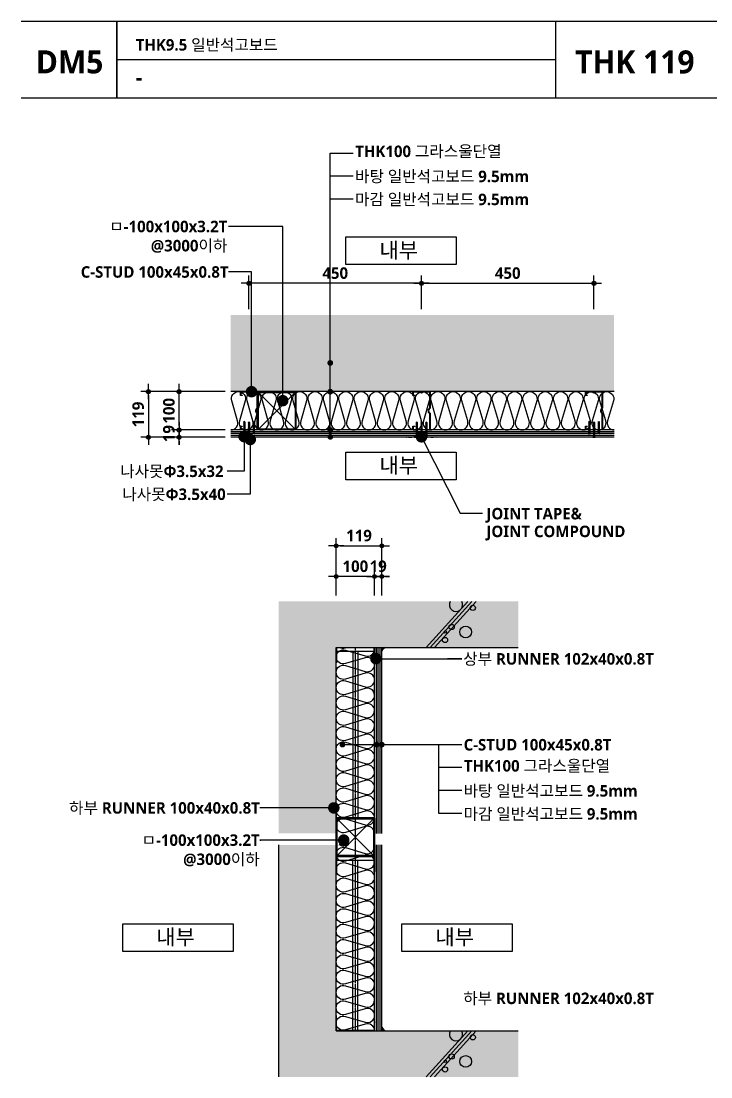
# Model space of a CAD drawing. Extents: x 200 to 24872, y 200 to 5740.
# Drawn here: x 17000 to 18799, y 217 to 2970 of the extents above; entities that cross this region are included whole.
import ezdxf
from ezdxf.enums import TextEntityAlignment as Align

# ---------------------------------------------------------------- set-up
doc = ezdxf.new("R2010")
doc.units = 0
doc.header["$LTSCALE"] = 10
doc.header["$MEASUREMENT"] = 0
doc.header["$PDSIZE"] = -2
doc.linetypes.add('CEN', pattern=[62, 60, -1, 0, -1])
doc.layers.get('0').update_dxf_attribs({"linetype": 'CONTINUOUS'})
doc.layers.get('Defpoints').update_dxf_attribs({"color": 143, "linetype": 'CONTINUOUS'})
for name, color, linetype in [('A-253', 253, 'CONTINUOUS'), ('A-ANNO-GRA1', 7, 'CONTINUOUS'), ('A-ANNO-LEAD', 4, 'CONTINUOUS'), ('A-ANNO-TEXT1', 7, 'CONTINUOUS'), ('A-CON', 2, 'CONTINUOUS'), ('A-DIM', 7, 'CONTINUOUS'), ('A-FIN1', 6, 'CONTINUOUS'), ('A-insul', 251, 'CONTINUOUS'), ('A-LEADER', 7, 'CONTINUOUS'), ('A-ST-AXIS-BUB', 7, 'CONTINUOUS'), ('A-ST-AXIS-DIM', 7, 'CONTINUOUS'), ('A-STEEL', 7, 'CONTINUOUS'), ('A-STUD', 3, 'CONTINUOUS'), ('A-WALL-DRY', 7, 'CONTINUOUS'), ('CEN', 1, 'CEN'), ('CHAN', 3, 'CONTINUOUS'), ('HAT', 5, 'CONTINUOUS'), ('HT', 8, 'CONTINUOUS'), ('LEADER', 4, 'CONTINUOUS'), ('경량철골1', 8, 'CONTINUOUS'), ('나사못32', 8, 'CONTINUOUS'), ('나사못40', 8, 'CONTINUOUS'), ('조인트컴파운드', 8, 'CONTINUOUS')]:
    doc.layers.add(name, color=color, linetype=linetype)
doc.styles.add('2020음성 1차', font='NanumGothicBold.ttf')
doc.dimstyles.new('DLEADER', dxfattribs={"dimscale": 50, "dimtxt": 3, "dimasz": 3, "dimexe": 1, "dimexo": 8, "dimgap": 1, "dimtad": 1, "dimdec": 0, "dimrnd": 0.25, "dimdsep": 32, "dimtxsty": '2020음성 1차', "dimblk": 'DOT', "dimcen": 5, "dimclrd": 4, "dimclre": 4, "dimclrt": 3, "dimadec": 0, "dimazin": 0, "dimtfac": 1, "dimtdec": 0, "dimtix": 1, "dimtmove": 2, "dimatfit": 1, "dimldrblk": 'DOT', "dimfxl": 1, "dimarcsym": 0})
doc.dimstyles.new('RI-DOT-150', dxfattribs={"dimscale": 150, "dimtxt": 3, "dimasz": 1, "dimexe": 2, "dimexo": 2, "dimgap": 1, "dimtad": 1, "dimdec": 0, "dimzin": 9, "dimdsep": 46, "dimtxsty": '2020음성 1차', "dimcen": 0, "dimclrd": 256, "dimclre": 256, "dimclrt": 3, "dimadec": 0, "dimazin": 0, "dimtm": 1e-09, "dimtfac": 1, "dimtdec": 0, "dimtix": 1, "dimtmove": 2, "dimatfit": 3, "dimfxl": 1.25, "dimtolj": 1, "dimtzin": 0, "dimlwd": -1, "dimlwe": -1, "dimarcsym": 0})

# ---------------------------------------------------------------- blocks, each defined once
blk = doc.blocks.new('DIMDOT')
at = {"layer": 'A-DIM', "color": 7, "linetype": 'Continuous'}
blk.add_line((-2, 0), (2, 0), dxfattribs=at)
for radius in [0.5, 0.25]:
    blk.add_circle((0, 0), radius, dxfattribs=at)
blk = doc.blocks.new('*D98')
at = {"layer": 'A-ST-AXIS-DIM'}
for p, q in [((17532, 2003.7), (17312, 2003.7)), ((17332, 1993.7), (17332, 1894.7)), ((17532, 1884.7), (17312, 1884.7))]:
    blk.add_line(p, q, dxfattribs=at)
at = {"layer": 'Defpoints', "color": 0}
for p in [(17547, 2003.7), (17332, 1884.7), (17547, 1884.7)]:
    blk.add_point(p, dxfattribs=at)
at = {"layer": 'A-ST-AXIS-DIM', "linetype": 'ByBlock', "xscale": 10, "yscale": 10, "zscale": 10}
for p, rotation in [((17332, 2003.7), 90), ((17332, 1884.7), 270)]:
    blk.add_blockref('DIMDOT', p, dxfattribs=dict(at, rotation=rotation))
at = {"layer": 'A-ST-AXIS-DIM', "color": 3, "ltscale": 10, "insert": (17305.4, 1944.2), "char_height": 30, "attachment_point": 5, "rotation": 90, "style": '2020음성 1차'}
blk.add_mtext('\\A1;119', dxfattribs=at)
blk = doc.blocks.new('*D99')
at = {"layer": 'A-ST-AXIS-DIM'}
for p, q in [((17532, 2003.7), (17392, 2003.7)), ((17412, 1913.7), (17412, 1993.7)), ((17532, 1903.7), (17392, 1903.7))]:
    blk.add_line(p, q, dxfattribs=at)
at = {"layer": 'Defpoints', "color": 0}
for p in [(17412, 2003.7), (17547, 2003.7), (17547, 1903.7)]:
    blk.add_point(p, dxfattribs=at)
at = {"layer": 'A-ST-AXIS-DIM', "linetype": 'ByBlock', "xscale": 10, "yscale": 10, "zscale": 10}
for p, rotation in [((17412, 2003.7), 90), ((17412, 1903.7), 270)]:
    blk.add_blockref('DIMDOT', p, dxfattribs=dict(at, rotation=rotation))
at = {"layer": 'A-ST-AXIS-DIM', "color": 3, "ltscale": 10, "insert": (17385.6, 1953.7), "char_height": 30, "attachment_point": 5, "rotation": 90, "style": '2020음성 1차'}
blk.add_mtext('\\A1;100', dxfattribs=at)
blk = doc.blocks.new('*D100')
at = {"layer": 'A-ST-AXIS-DIM'}
for p, q in [((17532, 1903.7), (17392, 1903.7)), ((17412, 1913.7), (17412, 1923.7)), ((17412, 1884.7), (17412, 1903.7)), ((17532, 1884.7), (17392, 1884.7)), ((17412, 1874.7), (17412, 1864.7))]:
    blk.add_line(p, q, dxfattribs=at)
at = {"layer": 'Defpoints', "color": 0}
for p in [(17412, 1903.7), (17547, 1903.7), (17547, 1884.7)]:
    blk.add_point(p, dxfattribs=at)
at = {"layer": 'A-ST-AXIS-DIM', "linetype": 'ByBlock', "xscale": 10, "yscale": 10, "zscale": 10}
for p, rotation in [((17412, 1903.7), 270), ((17412, 1884.7), 90)]:
    blk.add_blockref('DIMDOT', p, dxfattribs=dict(at, rotation=rotation))
at = {"layer": 'A-ST-AXIS-DIM', "color": 3, "ltscale": 10, "insert": (17385.4, 1894.2), "char_height": 30, "attachment_point": 5, "rotation": 90, "style": '2020음성 1차'}
blk.add_mtext('\\A1;19', dxfattribs=at)
blk = doc.blocks.new('222')
at = {"layer": 'HT'}
for p, q in [((9529.3, 4310.3), (9583.7, 4370.3)), ((9540.1, 4310.3), (9594.5, 4370.3))]:
    blk.add_line(p, q, dxfattribs=at)
at = {"layer": 'HT', "color": 4}
blk.add_line((9534.7, 4310.3), (9589.1, 4370.3), dxfattribs=at)
at = {"layer": 'HT'}
for centre, radius in [((9542.8, 4350.1), 7.63), ((9569.8, 4360.6), 3.41), ((9569.4, 4350), 1.53), ((9561.1, 4343.7), 3.41), ((9533.6, 4318.7), 3.41)]:
    blk.add_circle(centre, radius, dxfattribs=at)
blk.add_arc((9555.5, 4314.7), 8.7, 329.3752, 210.6248, dxfattribs=at)
blk = doc.blocks.new('*D101')
at = {"layer": 'A-ST-AXIS-DIM'}
for p, q in [((18044.5, 2218.7), (18044.5, 2306.2)), ((18054.5, 2286.2), (18484.5, 2286.2)), ((18494.5, 2218.7), (18494.5, 2306.2))]:
    blk.add_line(p, q, dxfattribs=at)
at = {"layer": 'Defpoints', "color": 0}
for p in [(18494.5, 2286.2), (18044.5, 2203.7), (18494.5, 2203.7)]:
    blk.add_point(p, dxfattribs=at)
at = {"layer": 'A-ST-AXIS-DIM', "linetype": 'ByBlock', "xscale": 10, "yscale": 10, "zscale": 10, "rotation": 180}
blk.add_blockref('DIMDOT', (18044.5, 2286.2), dxfattribs=at)
at = {"layer": 'A-ST-AXIS-DIM', "linetype": 'ByBlock', "xscale": 10, "yscale": 10, "zscale": 10}
blk.add_blockref('DIMDOT', (18494.5, 2286.2), dxfattribs=at)
at = {"layer": 'A-ST-AXIS-DIM', "color": 3, "ltscale": 10, "insert": (18269.5, 2312.7), "char_height": 30, "attachment_point": 5, "style": '2020음성 1차'}
blk.add_mtext('\\A1;450', dxfattribs=at)
blk = doc.blocks.new('*D102')
at = {"layer": 'A-ST-AXIS-DIM'}
for p, q in [((17594.5, 2218.7), (17594.5, 2306.2)), ((18034.5, 2286.2), (17604.5, 2286.2)), ((18044.5, 2218.7), (18044.5, 2306.2))]:
    blk.add_line(p, q, dxfattribs=at)
at = {"layer": 'Defpoints', "color": 0}
for p in [(17594.5, 2286.2), (17594.5, 2203.7), (18044.5, 2203.7)]:
    blk.add_point(p, dxfattribs=at)
at = {"layer": 'A-ST-AXIS-DIM', "linetype": 'ByBlock', "xscale": 10, "yscale": 10, "zscale": 10, "rotation": 180}
blk.add_blockref('DIMDOT', (17594.5, 2286.2), dxfattribs=at)
at = {"layer": 'A-ST-AXIS-DIM', "linetype": 'ByBlock', "xscale": 10, "yscale": 10, "zscale": 10}
blk.add_blockref('DIMDOT', (18044.5, 2286.2), dxfattribs=at)
at = {"layer": 'A-ST-AXIS-DIM', "color": 3, "ltscale": 10, "insert": (17819.5, 2312.7), "char_height": 30, "attachment_point": 5, "style": '2020음성 1차'}
blk.add_mtext('\\A1;450', dxfattribs=at)
blk = doc.blocks.new('_Dot')
at = {"color": 0, "lineweight": -2}
blk.add_line((-0.5, 0), (-1, 0), dxfattribs=at)
at = {"color": 0, "const_width": 0.5}
blk.add_lwpolyline([(-0.25, 0, 1), (0.25, 0, 1)], format="xyb", close=True, dxfattribs=at)
blk = doc.blocks.new('SYM-DOT')
at = {"layer": 'A-LEADER', "const_width": 7.5}
blk.add_lwpolyline([(-7.1, 1.8, 1), (0.4, 1.8, 1)], format="xyb", close=True, dxfattribs=at)
blk = doc.blocks.new('*D94')
at = {"layer": 'A-ST-AXIS-DIM'}
for p, q in [((17822, 1471.7), (17822, 1621.7)), ((17832, 1601.7), (17931, 1601.7)), ((17941, 1471.7), (17941, 1621.7))]:
    blk.add_line(p, q, dxfattribs=at)
at = {"layer": 'Defpoints', "color": 0}
for p in [(17941, 1601.7), (17822, 1456.7), (17941, 1456.7)]:
    blk.add_point(p, dxfattribs=at)
at = {"layer": 'A-ST-AXIS-DIM', "linetype": 'ByBlock', "xscale": 10, "yscale": 10, "zscale": 10, "rotation": 180}
blk.add_blockref('DIMDOT', (17822, 1601.7), dxfattribs=at)
at = {"layer": 'A-ST-AXIS-DIM', "linetype": 'ByBlock', "xscale": 10, "yscale": 10, "zscale": 10}
blk.add_blockref('DIMDOT', (17941, 1601.7), dxfattribs=at)
at = {"layer": 'A-ST-AXIS-DIM', "color": 3, "ltscale": 10, "insert": (17881.5, 1628.2), "char_height": 30, "attachment_point": 5, "style": '2020음성 1차'}
blk.add_mtext('\\A1;119', dxfattribs=at)
blk = doc.blocks.new('*D95')
at = {"layer": 'A-ST-AXIS-DIM'}
for p, q in [((17822, 1471.7), (17822, 1541.7)), ((17912, 1521.7), (17832, 1521.7)), ((17922, 1471.7), (17922, 1541.7))]:
    blk.add_line(p, q, dxfattribs=at)
at = {"layer": 'Defpoints', "color": 0}
for p in [(17822, 1521.7), (17822, 1456.7), (17922, 1456.7)]:
    blk.add_point(p, dxfattribs=at)
at = {"layer": 'A-ST-AXIS-DIM', "linetype": 'ByBlock', "xscale": 10, "yscale": 10, "zscale": 10, "rotation": 180}
blk.add_blockref('DIMDOT', (17822, 1521.7), dxfattribs=at)
at = {"layer": 'A-ST-AXIS-DIM', "linetype": 'ByBlock', "xscale": 10, "yscale": 10, "zscale": 10}
blk.add_blockref('DIMDOT', (17922, 1521.7), dxfattribs=at)
at = {"layer": 'A-ST-AXIS-DIM', "color": 3, "ltscale": 10, "insert": (17872, 1548.1), "char_height": 30, "attachment_point": 5, "style": '2020음성 1차'}
blk.add_mtext('\\A1;100', dxfattribs=at)
blk = doc.blocks.new('*D96')
at = {"layer": 'A-ST-AXIS-DIM'}
for p, q in [((17912, 1521.7), (17902, 1521.7)), ((17922, 1471.7), (17922, 1541.7)), ((17941, 1521.7), (17922, 1521.7)), ((17941, 1471.7), (17941, 1541.7)), ((17951, 1521.7), (17961, 1521.7))]:
    blk.add_line(p, q, dxfattribs=at)
at = {"layer": 'Defpoints', "color": 0}
for p in [(17922, 1521.7), (17922, 1456.7), (17941, 1456.7)]:
    blk.add_point(p, dxfattribs=at)
at = {"layer": 'A-ST-AXIS-DIM', "linetype": 'ByBlock', "xscale": 10, "yscale": 10, "zscale": 10}
blk.add_blockref('DIMDOT', (17922, 1521.7), dxfattribs=at)
at = {"layer": 'A-ST-AXIS-DIM', "linetype": 'ByBlock', "xscale": 10, "yscale": 10, "zscale": 10, "rotation": 180}
blk.add_blockref('DIMDOT', (17941, 1521.7), dxfattribs=at)
at = {"layer": 'A-ST-AXIS-DIM', "color": 3, "ltscale": 10, "insert": (17931.5, 1548.2), "char_height": 30, "attachment_point": 5, "style": '2020음성 1차'}
blk.add_mtext('\\A1;19', dxfattribs=at)
blk = doc.blocks.new('kcc나사못40')
at = {"layer": '나사못40'}
for p, q in [((1.5, 38.5), (1, 38.2)), ((1, 38.2), (1.5, 37.9)), ((1.5, 37.2), (1, 36.9)), ((1, 36.9), (1.5, 36.6)), ((1.5, 35.9), (1, 35.6)), ((1, 35.6), (1.5, 35.3)), ((1.5, 34.6), (1, 34.3)), ((1, 34.3), (1.5, 34)), ((1.5, 33.3), (1, 33)), ((1, 33), (1.5, 32.7)), ((1.5, 32), (1, 31.7)), ((1, 31.7), (1.5, 31.4)), ((1.5, 30.7), (1, 30.4)), ((1, 30.4), (1.5, 30.1)), ((1.5, 29.4), (1, 29.1)), ((1, 29.1), (1.5, 28.8)), ((1.5, 28.1), (1, 27.8)), ((1, 27.8), (1.5, 27.5)), ((1.5, 38.5), (2.8, 40)), ((1.5, 38.5), (4, 37.9)), ((1.5, 37.9), (4, 37.3)), ((1.5, 37.9), (1.5, 37.2)), ((1.5, 37.9), (4, 37.9)), ((1.5, 37.2), (4, 36.6)), ((1.5, 36.6), (4, 36)), ((1.5, 36.6), (1.5, 35.9)), ((1.5, 36.6), (4, 36.6)), ((1.5, 35.9), (4, 35.3)), ((1.5, 35.3), (4, 34.7)), ((1.5, 35.3), (1.5, 34.6)), ((1.5, 35.3), (4, 35.3)), ((1.5, 34.6), (4, 34)), ((1.5, 34), (1.5, 33.3)), ((1.5, 34), (4, 33.4)), ((1.5, 34), (4, 34)), ((1.5, 33.3), (4, 32.7)), ((1.5, 32.7), (4, 32.1)), ((1.5, 32.7), (1.5, 32)), ((1.5, 32.7), (4, 32.7)), ((1.5, 32), (4, 31.4)), ((1.5, 31.4), (1.5, 30.7)), ((1.5, 31.4), (4, 30.8)), ((1.5, 31.4), (4, 31.4)), ((1.5, 30.7), (4, 30.1)), ((1.5, 30.1), (4, 29.5)), ((1.5, 30.1), (1.5, 29.4)), ((1.5, 30.1), (4, 30.1)), ((1.5, 29.4), (4, 28.8)), ((1.5, 28.8), (1.5, 28.1)), ((1.5, 28.8), (4, 28.2)), ((1.5, 28.8), (4, 28.8)), ((1.5, 28.1), (4, 27.5)), ((4, 38.6), (2.8, 40)), ((4, 38.6), (4, 37.9)), ((4, 37.9), (4.5, 37.6)), ((4.5, 37.6), (4, 37.3)), ((4, 37.3), (4, 36.6)), ((4, 36.6), (4.5, 36.3)), ((4.5, 36.3), (4, 36)), ((4, 36), (4, 35.3)), ((4, 35.3), (4.5, 35)), ((4.5, 35), (4, 34.7)), ((4, 34.7), (4, 34)), ((4, 34), (4.5, 33.7)), ((4.5, 33.7), (4, 33.4)), ((4, 33.4), (4, 32.7)), ((4, 32.7), (4.5, 32.4)), ((4.5, 32.4), (4, 32.1)), ((4, 32.1), (4, 31.4)), ((4, 31.4), (4.5, 31.1)), ((4.5, 31.1), (4, 30.8)), ((4, 30.8), (4, 30.1)), ((4, 30.1), (4.5, 29.8)), ((4.5, 29.8), (4, 29.5)), ((4, 29.5), (4, 28.8)), ((4, 28.8), (4.5, 28.5)), ((4.5, 28.5), (4, 28.2)), ((4, 28.2), (4, 27.5)), ((0, 0.4), (5.5, 0.4)), ((0, 0), (0, 0.4)), ((1.5, 26.8), (1, 26.5)), ((1, 26.5), (1.5, 26.2)), ((1.5, 25.5), (1, 25.2)), ((1, 25.2), (1.5, 24.9)), ((1.5, 24.2), (1, 23.9)), ((1, 23.9), (1.5, 23.6)), ((1.5, 22.9), (1, 22.6)), ((1, 22.6), (1.5, 22.3)), ((1.5, 21.6), (1, 21.3)), ((1, 21.3), (1.5, 21)), ((1.5, 20.3), (1, 20)), ((1, 20), (1.5, 19.7)), ((1.5, 19), (1, 18.7)), ((1, 18.7), (1.5, 18.4)), ((1.5, 17.7), (1, 17.4)), ((1, 17.4), (1.5, 17.1)), ((1.5, 16.4), (1, 16.1)), ((1, 16.1), (1.5, 15.8)), ((1.5, 15.1), (1, 14.8)), ((1, 14.8), (1.5, 14.5)), ((1.5, 13.8), (1, 13.5)), ((1, 13.5), (1.5, 13.2)), ((1.5, 12.5), (1, 12.2)), ((1, 12.2), (1.5, 11.9)), ((1.5, 11.2), (1, 10.9)), ((1, 10.9), (1.5, 10.6)), ((1.5, 9.9), (1, 9.6)), ((1, 9.6), (1.5, 9.3)), ((1.5, 8.6), (1, 8.3)), ((1, 8.3), (1.5, 8)), ((1.5, 7.3), (1, 7)), ((1, 7), (1.5, 6.7)), ((1.5, 27.5), (4, 26.9)), ((1.5, 27.5), (1.5, 26.8)), ((1.5, 27.5), (4, 27.5)), ((1.5, 26.8), (4, 26.2)), ((1.5, 26.2), (1.5, 25.5)), ((1.5, 26.2), (4, 25.6)), ((1.5, 26.2), (4, 26.2)), ((1.5, 25.5), (4, 24.9)), ((1.5, 24.9), (4, 24.3)), ((1.5, 24.9), (1.5, 24.2)), ((1.5, 24.9), (4, 24.9)), ((1.5, 24.2), (4, 23.6)), ((1.5, 23.6), (1.5, 22.9)), ((1.5, 23.6), (4, 23)), ((1.5, 23.6), (4, 23.6)), ((1.5, 22.9), (4, 22.3)), ((1.5, 22.3), (4, 21.7)), ((1.5, 22.3), (1.5, 21.6)), ((1.5, 22.3), (4, 22.3)), ((1.5, 21.6), (4, 21)), ((1.5, 21), (1.5, 20.3)), ((1.5, 21), (4, 20.4)), ((1.5, 21), (4, 21)), ((1.5, 20.3), (4, 19.7)), ((1.5, 19.7), (4, 19.1)), ((1.5, 19.7), (1.5, 19)), ((1.5, 19.7), (4, 19.7)), ((1.5, 19), (4, 18.4)), ((1.5, 18.4), (1.5, 17.7)), ((1.5, 18.4), (4, 17.8)), ((1.5, 18.4), (4, 18.4)), ((1.5, 17.7), (4, 17.1)), ((1.5, 17.1), (4, 16.5)), ((1.5, 17.1), (1.5, 16.4)), ((1.5, 17.1), (4, 17.1)), ((1.5, 16.4), (4, 15.8)), ((1.5, 15.8), (1.5, 15.1)), ((1.5, 15.8), (4, 15.2)), ((1.5, 15.8), (4, 15.8)), ((1.5, 15.1), (4, 14.5)), ((1.5, 14.5), (4, 13.9)), ((1.5, 14.5), (1.5, 13.8)), ((1.5, 14.5), (4, 14.5)), ((1.5, 13.8), (4, 13.2)), ((1.5, 13.2), (1.5, 12.5)), ((1.5, 13.2), (4, 12.6)), ((1.5, 13.2), (4, 13.2)), ((1.5, 12.5), (4, 11.9)), ((1.5, 11.9), (4, 11.3)), ((1.5, 11.9), (1.5, 11.2)), ((1.5, 11.9), (4, 11.9)), ((1.5, 11.2), (4, 10.6)), ((1.5, 10.6), (1.5, 9.9)), ((1.5, 10.6), (4, 10)), ((1.5, 10.6), (4, 10.6)), ((1.5, 9.9), (4, 9.3)), ((1.5, 9.3), (4, 8.7)), ((1.5, 9.3), (1.5, 8.6)), ((1.5, 9.3), (4, 9.3)), ((1.5, 8.6), (4, 8)), ((1.5, 8), (1.5, 7.3)), ((1.5, 8), (4, 7.4)), ((1.5, 8), (4, 8)), ((1.5, 7.3), (4, 6.7)), ((1.5, 6.7), (4, 6.1)), ((1.5, 6.7), (4, 6.7)), ((1.5, 6.7), (1.5, 5.4)), ((4, 27.5), (4.5, 27.2)), ((4.5, 27.2), (4, 26.9)), ((4, 26.9), (4, 26.2)), ((4, 26.2), (4.5, 25.9)), ((4.5, 25.9), (4, 25.6)), ((4, 25.6), (4, 24.9)), ((4, 24.9), (4.5, 24.6)), ((4.5, 24.6), (4, 24.3)), ((4, 24.3), (4, 23.6)), ((4, 23.6), (4.5, 23.3)), ((4.5, 23.3), (4, 23)), ((4, 23), (4, 22.3)), ((4, 22.3), (4.5, 22)), ((4.5, 22), (4, 21.7)), ((4, 21.7), (4, 21)), ((4, 21), (4.5, 20.7)), ((4.5, 20.7), (4, 20.4)), ((4, 20.4), (4, 19.7)), ((4, 19.7), (4.5, 19.4)), ((4.5, 19.4), (4, 19.1)), ((4, 19.1), (4, 18.4)), ((4, 18.4), (4.5, 18.1)), ((4.5, 18.1), (4, 17.8)), ((4, 17.8), (4, 17.1)), ((4, 17.1), (4.5, 16.8)), ((4.5, 16.8), (4, 16.5)), ((4, 16.5), (4, 15.8)), ((4, 15.8), (4.5, 15.5)), ((4.5, 15.5), (4, 15.2)), ((4, 15.2), (4, 14.5)), ((4, 14.5), (4.5, 14.2)), ((4.5, 14.2), (4, 13.9)), ((4, 13.9), (4, 13.2)), ((4, 13.2), (4.5, 12.9)), ((4.5, 12.9), (4, 12.6)), ((4, 12.6), (4, 11.9)), ((4, 11.9), (4.5, 11.6)), ((4.5, 11.6), (4, 11.3)), ((4, 11.3), (4, 10.6)), ((4, 10.6), (4.5, 10.3)), ((4.5, 10.3), (4, 10)), ((4, 10), (4, 9.3)), ((4, 9.3), (4.5, 9)), ((4.5, 9), (4, 8.7)), ((4, 8.7), (4, 8)), ((4, 8), (4.5, 7.7)), ((4.5, 7.7), (4, 7.4)), ((4, 7.4), (4, 6.7)), ((4, 6.7), (4.5, 6.4)), ((4.5, 6.4), (4, 6.1)), ((4, 6.1), (4, 5.4)), ((5.5, 0), (5.5, 0.4)), ((0, 0), (5.5, 0))]:
    blk.add_line(p, q, dxfattribs=at)
at = {"layer": '나사못40', "extrusion": (0, 0, -1)}
blk.add_ellipse((0, 5.4), major_axis=(0, -5), ratio=0.3, start_param=4.712389, end_param=6.283185, dxfattribs=at)
at = {"layer": '나사못40'}
blk.add_ellipse((5.5, 5.4), major_axis=(0, -5), ratio=0.3, start_param=4.712389, end_param=6.283185, dxfattribs=at)
blk = doc.blocks.new('kcc나사못32')
at = {"layer": '나사못32'}
for p, q in [((1.5, 29.9), (1, 29.6)), ((1, 29.6), (1.5, 29.3)), ((1.5, 28.6), (1, 28.3)), ((1, 28.3), (1.5, 28)), ((1.5, 30.6), (2.8, 32)), ((1.5, 30.6), (1.5, 29.9)), ((4, 30.5), (1.5, 29.9)), ((4, 29.9), (1.5, 29.9)), ((4, 29.9), (1.5, 29.3)), ((1.5, 29.3), (1.5, 28.6)), ((4, 29.2), (1.5, 28.6)), ((4, 28.6), (1.5, 28.6)), ((4, 28.6), (1.5, 28)), ((1.5, 28), (1.5, 27.3)), ((4, 27.9), (1.5, 27.3)), ((4, 30.5), (2.8, 32)), ((4, 30.5), (4.5, 30.2)), ((4.5, 30.2), (4, 29.9)), ((4, 29.9), (4, 29.2)), ((4, 29.2), (4.5, 28.9)), ((4.5, 28.9), (4, 28.6)), ((4, 28.6), (4, 27.9)), ((4, 27.9), (4.5, 27.6)), ((4.5, 27.6), (4, 27.3)), ((0, 0), (0, 0.4)), ((5.5, 0.4), (0, 0.4)), ((1.5, 27.3), (1, 27)), ((1, 27), (1.5, 26.7)), ((1.5, 26), (1, 25.7)), ((1, 25.7), (1.5, 25.4)), ((1.5, 24.7), (1, 24.4)), ((1, 24.4), (1.5, 24.1)), ((1.5, 23.4), (1, 23.1)), ((1, 23.1), (1.5, 22.8)), ((1.5, 22.1), (1, 21.8)), ((1, 21.8), (1.5, 21.5)), ((1.5, 20.8), (1, 20.5)), ((1, 20.5), (1.5, 20.2)), ((1.5, 19.5), (1, 19.2)), ((1, 19.2), (1.5, 18.9)), ((1.5, 18.2), (1, 17.9)), ((1, 17.9), (1.5, 17.6)), ((1.5, 16.9), (1, 16.6)), ((1, 16.6), (1.5, 16.3)), ((1.5, 15.6), (1, 15.3)), ((1, 15.3), (1.5, 15)), ((1.5, 14.3), (1, 14)), ((1, 14), (1.5, 13.7)), ((1.5, 13), (1, 12.7)), ((1, 12.7), (1.5, 12.4)), ((1.5, 11.7), (1, 11.4)), ((1, 11.4), (1.5, 11.1)), ((1.5, 10.4), (1, 10.1)), ((1, 10.1), (1.5, 9.8)), ((1.5, 9.1), (1, 8.8)), ((1, 8.8), (1.5, 8.5)), ((1.5, 7.8), (1, 7.5)), ((1, 7.5), (1.5, 7.2)), ((1.5, 6.5), (1, 6.2)), ((1, 6.2), (1.5, 5.9)), ((4, 27.3), (1.5, 27.3)), ((4, 27.3), (1.5, 26.7)), ((1.5, 26.7), (1.5, 26)), ((4, 26.6), (1.5, 26)), ((4, 26), (1.5, 26)), ((4, 26), (1.5, 25.4)), ((1.5, 25.4), (1.5, 24.7)), ((4, 25.3), (1.5, 24.7)), ((4, 24.7), (1.5, 24.7)), ((4, 24.7), (1.5, 24.1)), ((1.5, 24.1), (1.5, 23.4)), ((4, 24), (1.5, 23.4)), ((4, 23.4), (1.5, 23.4)), ((4, 23.4), (1.5, 22.8)), ((1.5, 22.8), (1.5, 22.1)), ((4, 22.7), (1.5, 22.1)), ((4, 22.1), (1.5, 22.1)), ((4, 22.1), (1.5, 21.5)), ((1.5, 21.5), (1.5, 20.8)), ((4, 21.4), (1.5, 20.8)), ((4, 20.8), (1.5, 20.8)), ((4, 20.8), (1.5, 20.2)), ((1.5, 20.2), (1.5, 19.5)), ((4, 20.1), (1.5, 19.5)), ((4, 19.5), (1.5, 19.5)), ((4, 19.5), (1.5, 18.9)), ((1.5, 18.9), (1.5, 18.2)), ((4, 18.8), (1.5, 18.2)), ((4, 18.2), (1.5, 18.2)), ((4, 18.2), (1.5, 17.6)), ((1.5, 17.6), (1.5, 16.9)), ((4, 17.5), (1.5, 16.9)), ((4, 16.9), (1.5, 16.9)), ((4, 16.9), (1.5, 16.3)), ((1.5, 16.3), (1.5, 15.6)), ((4, 16.2), (1.5, 15.6)), ((4, 15.6), (1.5, 15.6)), ((4, 15.6), (1.5, 15)), ((1.5, 15), (1.5, 14.3)), ((4, 14.9), (1.5, 14.3)), ((4, 14.3), (1.5, 14.3)), ((4, 14.3), (1.5, 13.7)), ((1.5, 13.7), (1.5, 13)), ((4, 13.6), (1.5, 13)), ((4, 13), (1.5, 13)), ((4, 13), (1.5, 12.4)), ((1.5, 12.4), (1.5, 11.7)), ((4, 12.3), (1.5, 11.7)), ((4, 11.7), (1.5, 11.7)), ((4, 11.7), (1.5, 11.1)), ((1.5, 11.1), (1.5, 10.4)), ((4, 11), (1.5, 10.4)), ((4, 10.4), (1.5, 10.4)), ((4, 10.4), (1.5, 9.8)), ((1.5, 9.8), (1.5, 9.1)), ((4, 9.7), (1.5, 9.1)), ((4, 9.1), (1.5, 9.1)), ((4, 9.1), (1.5, 8.5)), ((1.5, 8.5), (1.5, 7.8)), ((4, 8.4), (1.5, 7.8)), ((4, 7.8), (1.5, 7.8)), ((4, 7.8), (1.5, 7.2)), ((1.5, 7.2), (1.5, 6.5)), ((4, 7.1), (1.5, 6.5)), ((4, 6.5), (1.5, 6.5)), ((4, 6.5), (1.5, 5.9)), ((1.5, 5.9), (1.5, 5.4)), ((4, 27.3), (4, 26.6)), ((4, 26.6), (4.5, 26.3)), ((4.5, 26.3), (4, 26)), ((4, 26), (4, 25.3)), ((4, 25.3), (4.5, 25)), ((4.5, 25), (4, 24.7)), ((4, 24.7), (4, 24)), ((4, 24), (4.5, 23.7)), ((4.5, 23.7), (4, 23.4)), ((4, 23.4), (4, 22.7)), ((4, 22.7), (4.5, 22.4)), ((4.5, 22.4), (4, 22.1)), ((4, 22.1), (4, 21.4)), ((4, 21.4), (4.5, 21.1)), ((4.5, 21.1), (4, 20.8)), ((4, 20.8), (4, 20.1)), ((4, 20.1), (4.5, 19.8)), ((4.5, 19.8), (4, 19.5)), ((4, 19.5), (4, 18.8)), ((4, 18.8), (4.5, 18.5)), ((4.5, 18.5), (4, 18.2)), ((4, 18.2), (4, 17.5)), ((4, 17.5), (4.5, 17.2)), ((4.5, 17.2), (4, 16.9)), ((4, 16.9), (4, 16.2)), ((4, 16.2), (4.5, 15.9)), ((4.5, 15.9), (4, 15.6)), ((4, 15.6), (4, 14.9)), ((4, 14.9), (4.5, 14.6)), ((4.5, 14.6), (4, 14.3)), ((4, 14.3), (4, 13.6)), ((4, 13.6), (4.5, 13.3)), ((4.5, 13.3), (4, 13)), ((4, 13), (4, 12.3)), ((4, 12.3), (4.5, 12)), ((4.5, 12), (4, 11.7)), ((4, 11.7), (4, 11)), ((4, 11), (4.5, 10.7)), ((4.5, 10.7), (4, 10.4)), ((4, 10.4), (4, 9.7)), ((4, 9.7), (4.5, 9.4)), ((4.5, 9.4), (4, 9.1)), ((4, 9.1), (4, 8.4)), ((4, 8.4), (4.5, 8.1)), ((4.5, 8.1), (4, 7.8)), ((4, 7.8), (4, 7.1)), ((4, 7.1), (4.5, 6.8)), ((4.5, 6.8), (4, 6.5)), ((4, 6.5), (4, 5.4)), ((5.5, 0), (5.5, 0.4)), ((5.5, 0), (0, 0))]:
    blk.add_line(p, q, dxfattribs=at)
at = {"layer": '나사못32', "extrusion": (0, 0, -1)}
blk.add_ellipse((0, 5.4), major_axis=(0, 5), ratio=0.3, start_param=1.570796, end_param=3.141593, dxfattribs=at)
at = {"layer": '나사못32'}
blk.add_ellipse((5.5, 5.4), major_axis=(0, 5), ratio=0.3, start_param=1.570796, end_param=3.141593, dxfattribs=at)

msp = doc.modelspace()

# ---------------------------------------------------------------- hatches: boundary and pattern name
at = {"layer": 'A-253'}
h = msp.add_hatch(color=256, dxfattribs=at)
h.dxf.hatch_style = 1
h.paths.add_polyline_path([(18547, 2003.7), (17547, 2003.7), (17547, 2203.7), (18547, 2203.7)])
h = msp.add_hatch(color=256, dxfattribs=at)
h.dxf.hatch_style = 1
h.paths.add_polyline_path([(17672, 851.7), (17822, 851.7), (17822, 1336.7), (18297, 1336.7), (18297, 1456.7), (17672, 1456.7)])
h = msp.add_hatch(color=256, dxfattribs=at)
h.dxf.hatch_style = 1
h.paths.add_polyline_path([(17672, 821.7), (17822, 821.7), (17822, 336.7), (18297, 336.7), (18297, 216.7), (17672, 216.7)])
at = {"layer": 'HAT'}
h = msp.add_hatch(dxfattribs=at)
h.set_pattern_fill('ANSI31', color=256, scale=0.6, style=0)
h.set_pattern_definition([(45, (11059.7636, 4174.82555), (-0.42426407, 0.42426407), [])])
h.paths.add_polyline_path([(17941, 1336.7), (17951, 1336.7, 0.200138), (17941, 1326.8)])
h = msp.add_hatch(dxfattribs=at)
h.set_pattern_fill('ANSI31', color=256, scale=0.6, style=0)
h.set_pattern_definition([(45, (11059.7636, 3123.9594), (-0.42426407, 0.42426407), [])])
h.paths.add_polyline_path([(17941, 336.7), (17951, 336.7, -0.200138), (17941, 346.6)])
at = {"layer": '조인트컴파운드'}
h = msp.add_hatch(dxfattribs=at)
h.set_pattern_fill('ANSI31', color=256, scale=0.1, style=0)
h.set_pattern_definition([(45, (12778.5068, -16778.88215), (-0.224506403, 0.224506403), [])])
edge = h.paths.add_edge_path()
edge.add_ellipse((18026.8, 1890.1), major_axis=(0, -5), ratio=0.3, start_angle=0, end_angle=30.5274, ccw=False)
edge.add_line((18026.8, 1885.1), (18026.8, 1884.7))
edge.add_line((18026.8, 1884.7), (18004.5, 1884.7))
edge.add_line((18004.5, 1884.7), (18027.5, 1885.8))
h.paths.add_polyline_path([(18032.3, 1884.7), (18026.8, 1884.7), (18026.8, 1885.1), (18032.3, 1885.1)])
edge = h.paths.add_edge_path()
edge.add_ellipse((18032.3, 1890.1), major_axis=(0, -5), ratio=0.3, start_angle=-34.4683, end_angle=0, ccw=False)
edge.add_line((18032.2, 1885.1), (18026.8, 1885.1))
edge.add_ellipse((18026.8, 1890.1), major_axis=(0, -5), ratio=0.3, start_angle=0, end_angle=30.5274)
edge.add_line((18027.5, 1885.8), (18031.4, 1886))
edge = h.paths.add_edge_path()
edge.add_line((18084.5, 1884.7), (18032.3, 1884.7))
edge.add_line((18032.3, 1884.7), (18032.3, 1885.1))
edge.add_ellipse((18032.3, 1890.1), major_axis=(0, -5), ratio=0.3, start_angle=-34.4683, end_angle=0, ccw=False)
edge.add_line((18031.4, 1886), (18044.5, 1886.6))
edge.add_line((18044.5, 1886.6), (18084.5, 1884.7))

# ---------------------------------------------------------------- linework, layer by layer
at = {"layer": 'A-ANNO-GRA1'}
for p, q in [((17000, 2970), (24095, 2970)), ((17250, 2770), (17250, 2970)), ((17250, 2970), (17250, 2770)), ((18395, 2770), (18395, 2970)), ((17250, 2870), (18395, 2870)), ((17000, 2770), (24095, 2770))]:
    msp.add_line(p, q, dxfattribs=at)
at = {"layer": 'A-ANNO-LEAD'}
for p, q in [((17866.6, 2565.8), (17806.6, 2565.8)), ((17866.6, 2505.8), (17806.6, 2505.8)), ((18089.9, 903.3), (18089.9, 1083.3)), ((18149.9, 1023.3), (18089.9, 1023.3)), ((18149.9, 963.3), (18089.9, 963.3)), ((18149.9, 903.3), (18089.9, 903.3))]:
    msp.add_line(p, q, dxfattribs=at)
msp.add_lwpolyline([(17834.4, 1083.3), (18097.8, 1083.3), (18149.9, 1083.3)], dxfattribs=at)
msp.add_lwpolyline([(17923.3, 359.6, 0, 12, 0), (17942.4, 376.1, 0, 0, 0), (17991.3, 421.9, 0, 0, 0), (18149.9, 421.9, 0, 0, 0)], format="xyseb", dxfattribs=at)
at = {"layer": 'A-CON'}
for p, q in [((18547, 2003.7), (17547, 2003.7)), ((17822, 1336.7), (18297, 1336.7)), ((17822, 851.7), (17822, 1336.7)), ((17672, 216.7), (17672, 821.7)), ((17822, 336.7), (17822, 821.7)), ((17822, 336.7), (18297, 336.7))]:
    msp.add_line(p, q, dxfattribs=at)
at = {"layer": 'A-FIN1'}
for centre, start, end in [((17957.9, 1319.7), 112.06, 157.3302), ((17957.9, 353.6), 202.6698, 247.94)]:
    msp.add_arc(centre, 18.3, start, end, dxfattribs=at)
at = {"layer": 'A-insul'}
for points in [[(17547, 1903.7, 0.509267), (17547, 1903.7, 0.509267), (17564.7, 1927.9), (17549.4, 1979.4, -0.509267), (17567, 2003.7, -0.509267), (17584.7, 1979.4), (17569.4, 1927.9, 0.509267), (17587, 1903.7, 0.509267), (17604.7, 1927.9), (17589.4, 1979.4, -0.509267), (17607, 2003.7, -0.509267), (17624.7, 1979.4), (17609.4, 1927.9, 0.509267), (17627, 1903.7, 0.509267), (17644.7, 1927.9), (17629.4, 1979.4, -0.509267), (17647.1, 2003.7, -0.509267), (17664.7, 1979.4), (17649.4, 1927.9, 0.509267), (17667.1, 1903.7, 0.509267), (17684.7, 1927.9), (17669.4, 1979.4, -0.509267), (17687.1, 2003.7, -0.509267), (17704.7, 1979.4), (17689.4, 1927.9, 0.509267), (17707.1, 1903.7, 0.509267), (17724.8, 1927.9), (17709.4, 1979.4, -0.509267), (17727.1, 2003.7, -0.509267), (17744.8, 1979.4), (17729.4, 1927.9, 0.509267), (17747.1, 1903.7, 0.509267), (17764.8, 1927.9), (17749.5, 1979.4, -0.509267), (17767.1, 2003.7, -0.509267), (17784.8, 1979.4), (17769.5, 1927.9, 0.509267), (17787.1, 1903.7, 0.509267), (17804.8, 1927.9), (17789.5, 1979.4, -0.509267), (17807.1, 2003.7, -0.509267), (17824.8, 1979.4), (17809.5, 1927.9, 0.509267), (17827.1, 1903.7, 0.509267), (17844.8, 1927.9), (17829.5, 1979.4, -0.509267), (17847.2, 2003.7, -0.509267), (17864.8, 1979.4), (17849.5, 1927.9, 0.509267), (17867.2, 1903.7, 0.509267), (17884.8, 1927.9), (17869.5, 1979.4, -0.509267), (17887.2, 2003.7, -0.509267), (17904.8, 1979.4), (17889.5, 1927.9, 0.509267), (17907.2, 1903.7, 0.509267), (17924.9, 1927.9), (17909.5, 1979.4, -0.509267), (17927.2, 2003.7, -0.509267), (17944.9, 1979.4), (17929.5, 1927.9, 0.509267), (17947.2, 1903.7, 0.509267), (17964.9, 1927.9), (17949.6, 1979.4, -0.509267), (17967.2, 2003.7, -0.509267), (17984.9, 1979.4), (17969.6, 1927.9, 0.509267), (17987.2, 1903.7, 0.509267), (18004.9, 1927.9), (17989.6, 1979.4, -0.509267), (18007.2, 2003.7, -0.509267), (18024.9, 1979.4), (18009.6, 1927.9, 0.509267), (18027.2, 1903.7, 0.509267), (18044.9, 1927.9), (18029.6, 1979.4, -0.509267), (18047.3, 2003.7, -0.509267), (18064.9, 1979.4), (18049.6, 1927.9, 0.509267), (18067.3, 1903.7, 0.509267), (18084.9, 1927.9), (18069.6, 1979.4, -0.509267), (18087.3, 2003.7, -0.509267), (18104.9, 1979.4), (18089.6, 1927.9, 0.509267), (18107.3, 1903.7, 0.509267), (18125, 1927.9), (18109.6, 1979.4, -0.509267), (18127.3, 2003.7, -0.509267), (18145, 1979.4), (18129.6, 1927.9, 0.509267), (18147.3, 1903.7, 0.509267), (18165, 1927.9), (18149.7, 1979.4, -0.509267), (18167.3, 2003.7, -0.509267), (18185, 1979.4), (18169.7, 1927.9, 0.509267), (18187.3, 1903.7, 0.509267), (18205, 1927.9), (18189.7, 1979.4, -0.509267), (18207.3, 2003.7, -0.509267), (18225, 1979.4), (18209.7, 1927.9, 0.509267), (18227.3, 1903.7, 0.509267), (18245, 1927.9), (18229.7, 1979.4, -0.509267), (18247.4, 2003.7, -0.509267), (18265, 1979.4), (18249.7, 1927.9, 0.509267), (18267.4, 1903.7, 0.509267), (18285, 1927.9), (18269.7, 1979.4, -0.509267), (18287.4, 2003.7, -0.509267), (18305, 1979.4), (18289.7, 1927.9, 0.509267), (18307.4, 1903.7, 0.509267), (18325.1, 1927.9), (18309.7, 1979.4, -0.509267), (18327.4, 2003.7, -0.509267), (18345.1, 1979.4), (18329.7, 1927.9, 0.509267), (18347.4, 1903.7, 0.509267), (18365.1, 1927.9), (18349.8, 1979.4, -0.509267), (18367.4, 2003.7, -0.509267), (18385.1, 1979.4), (18369.8, 1927.9, 0.509267), (18387.4, 1903.7, 0.509267), (18405.1, 1927.9), (18389.8, 1979.4, -0.509267), (18407.4, 2003.7, -0.509267), (18425.1, 1979.4), (18409.8, 1927.9, 0.509267), (18427.4, 1903.7, 0.509267), (18445.1, 1927.9), (18429.8, 1979.4, -0.509267), (18447.5, 2003.7, -0.509267), (18465.1, 1979.4), (18449.8, 1927.9, 0.509267), (18467.5, 1903.7, 0.509267), (18485.1, 1927.9), (18469.8, 1979.4, -0.509267), (18487.5, 2003.7, -0.509267), (18505.1, 1979.4), (18489.8, 1927.9, 0.509267), (18507.5, 1903.7, 0.509267), (18525.2, 1927.9), (18509.8, 1979.4, -0.509267), (18527.5, 2003.7, -0.509267), (18545.2, 1979.4), (18529.8, 1927.9, 0.500805), (18547, 1903.7)], [(17922, 851.7, 0.509267), (17922, 851.7, 0.509267), (17897.8, 869.4), (17846.2, 854, -0.509267), (17822, 871.7, -0.509267), (17846.2, 889.4), (17897.8, 874, 0.509267), (17922, 891.7, 0.509267), (17897.8, 909.4), (17846.2, 894.1, -0.509267), (17822, 911.7, -0.509267), (17846.2, 929.4), (17897.8, 914.1, 0.509267), (17922, 931.7, 0.509267), (17897.8, 949.4), (17846.2, 934.1, -0.509267), (17822, 951.7, -0.509267), (17846.2, 969.4), (17897.8, 954.1, 0.509267), (17922, 971.7, 0.509267), (17897.8, 989.4), (17846.2, 974.1, -0.509267), (17822, 991.8, -0.509267), (17846.2, 1009.4), (17897.8, 994.1, 0.509267), (17922, 1011.8, 0.509267), (17897.8, 1029.4), (17846.2, 1014.1, -0.509267), (17822, 1031.8, -0.509267), (17846.2, 1049.4), (17897.8, 1034.1, 0.509267), (17922, 1051.8, 0.509267), (17897.8, 1069.5), (17846.2, 1054.1, -0.509267), (17822, 1071.8, -0.509267), (17846.2, 1089.5), (17897.8, 1074.1, 0.509267), (17922, 1091.8, 0.509267), (17897.8, 1109.5), (17846.2, 1094.2, -0.509267), (17822, 1111.8, -0.509267), (17846.2, 1129.5), (17897.8, 1114.2, 0.509267), (17922, 1131.8, 0.509267), (17897.8, 1149.5), (17846.2, 1134.2, -0.509267), (17822, 1151.8, -0.509267), (17846.2, 1169.5), (17897.8, 1154.2, 0.509267), (17922, 1171.8, 0.509267), (17897.8, 1189.5), (17846.2, 1174.2, -0.509267), (17822, 1191.9, -0.509267), (17846.2, 1209.5), (17897.8, 1194.2, 0.509267), (17922, 1211.9, 0.509267), (17897.8, 1229.5), (17846.2, 1214.2, -0.509267), (17822, 1231.9, -0.509267), (17846.2, 1249.5), (17897.8, 1234.2, 0.509267), (17922, 1251.9, 0.509267), (17897.8, 1269.6), (17846.2, 1254.2, -0.509267), (17822, 1271.9, -0.509267), (17846.2, 1289.6), (17897.8, 1274.2, 0.509267), (17922, 1291.9, 0.509267), (17897.8, 1309.6), (17846.2, 1294.3, -0.509267), (17822, 1311.9, -0.509267), (17846.2, 1329.6), (17897.8, 1314.3, 0.509267), (17922, 1331.9, 0.064962), (17921.4, 1336.7)], [(17922, 336.7, 0.509267), (17922, 336.7, 0.509267), (17897.8, 354.4), (17846.2, 339, -0.509267), (17822, 356.7, -0.509267), (17846.2, 374.4), (17897.8, 359, 0.509267), (17922, 376.7, 0.509267), (17897.8, 394.4), (17846.2, 379.1, -0.509267), (17822, 396.7, -0.509267), (17846.2, 414.4), (17897.8, 399.1, 0.509267), (17922, 416.7, 0.509267), (17897.8, 434.4), (17846.2, 419.1, -0.509267), (17822, 436.7, -0.509267), (17846.2, 454.4), (17897.8, 439.1, 0.509267), (17922, 456.7, 0.509267), (17897.8, 474.4), (17846.2, 459.1, -0.509267), (17822, 476.8, -0.509267), (17846.2, 494.4), (17897.8, 479.1, 0.509267), (17922, 496.8, 0.509267), (17897.8, 514.4), (17846.2, 499.1, -0.509267), (17822, 516.8, -0.509267), (17846.2, 534.4), (17897.8, 519.1, 0.509267), (17922, 536.8, 0.509267), (17897.8, 554.5), (17846.2, 539.1, -0.509267), (17822, 556.8, -0.509267), (17846.2, 574.5), (17897.8, 559.1, 0.509267), (17922, 576.8, 0.509267), (17897.8, 594.5), (17846.2, 579.2, -0.509267), (17822, 596.8, -0.509267), (17846.2, 614.5), (17897.8, 599.2, 0.509267), (17922, 616.8, 0.509267), (17897.8, 634.5), (17846.2, 619.2, -0.509267), (17822, 636.8, -0.509267), (17846.2, 654.5), (17897.8, 639.2, 0.509267), (17922, 656.8, 0.509267), (17897.8, 674.5), (17846.2, 659.2, -0.509267), (17822, 676.9, -0.509267), (17846.2, 694.5), (17897.8, 679.2, 0.509267), (17922, 696.9, 0.509267), (17897.8, 714.5), (17846.2, 699.2, -0.509267), (17822, 716.9, -0.509267), (17846.2, 734.5), (17897.8, 719.2, 0.509267), (17922, 736.9, 0.509267), (17897.8, 754.6), (17846.2, 739.2, -0.509267), (17822, 756.9, -0.509267), (17846.2, 774.6), (17897.8, 759.2, 0.509267), (17922, 776.9, 0.509267), (17897.8, 794.6), (17846.2, 779.3, -0.509267), (17822, 796.9, -0.509267), (17846.2, 814.6), (17897.8, 799.3, 0.509267), (17922, 816.9, 0.064962), (17921.4, 821.7)]]:
    msp.add_lwpolyline(points, format="xyb", dxfattribs=at)
at = {"layer": 'A-ST-AXIS-BUB'}
for points in [[(18135, 2335), (17847, 2335), (17847, 2407), (18135, 2407)], [(18135, 1774), (17847, 1774), (17847, 1846), (18135, 1846)], [(17553, 543.9), (17265, 543.9), (17265, 615.9), (17553, 615.9)], [(18281, 543.9), (17993, 543.9), (17993, 615.9), (18281, 615.9)]]:
    msp.add_lwpolyline(points, close=True, dxfattribs=at)
at = {"layer": 'A-STEEL'}
for p, q in [((17619.3, 2001.4), (17714.7, 1906)), ((17619.3, 1906), (17714.7, 2001.4)), ((17824.3, 889.4), (17919.7, 794)), ((17824.3, 794), (17919.7, 889.4))]:
    msp.add_line(p, q, dxfattribs=at)
for points in [[(17617, 2003.7), (17717, 2003.7), (17717, 1903.7), (17617, 1903.7)], [(17619.3, 2001.4), (17714.7, 2001.4), (17714.7, 1906), (17619.3, 1906)], [(17822, 891.7), (17922, 891.7), (17922, 791.7), (17822, 791.7)], [(17824.3, 889.4), (17919.7, 889.4), (17919.7, 794), (17824.3, 794)]]:
    msp.add_lwpolyline(points, close=True, dxfattribs=at)
at = {"layer": 'A-STUD'}
for points in [[(17572, 1913.7), (17577, 1913.7), (17577, 1912.7), (17573, 1912.7), (17573, 1904.7), (17591.1, 1904.7, -0.745356), (17597.9, 1904.7), (17616, 1904.7), (17616, 1946.6, -0.542783), (17616, 1960.7), (17616, 2002.7), (17597.9, 2002.7, -0.745356), (17591.1, 2002.7), (17573, 2002.7), (17573, 1994.7), (17577, 1994.7), (17577, 1993.7), (17572, 1993.7), (17572, 2003.7), (17592, 2003.7, 1), (17597, 2003.7), (17617, 2003.7), (17617, 1960.2, 0.589997), (17617, 1947.2), (17617, 1903.7), (17597, 1903.7, 1), (17592, 1903.7), (17572, 1903.7)], [(18022, 1913.7), (18027, 1913.7), (18027, 1912.7), (18023, 1912.7), (18023, 1904.7), (18041.1, 1904.7, -0.745356), (18047.9, 1904.7), (18066, 1904.7), (18066, 1946.6, -0.542783), (18066, 1960.7), (18066, 2002.7), (18047.9, 2002.7, -0.745356), (18041.1, 2002.7), (18023, 2002.7), (18023, 1994.7), (18027, 1994.7), (18027, 1993.7), (18022, 1993.7), (18022, 2003.7), (18042, 2003.7, 1), (18047, 2003.7), (18067, 2003.7), (18067, 1960.2, 0.589997), (18067, 1947.2), (18067, 1903.7), (18047, 1903.7, 1), (18042, 1903.7), (18022, 1903.7)], [(18472, 1913.7), (18477, 1913.7), (18477, 1912.7), (18473, 1912.7), (18473, 1904.7), (18491.1, 1904.7, -0.745356), (18497.9, 1904.7), (18516, 1904.7), (18516, 1946.6, -0.542783), (18516, 1960.7), (18516, 2002.7), (18497.9, 2002.7, -0.745356), (18491.1, 2002.7), (18473, 2002.7), (18473, 1994.7), (18477, 1994.7), (18477, 1993.7), (18472, 1993.7), (18472, 2003.7), (18492, 2003.7, 1), (18497, 2003.7), (18517, 2003.7), (18517, 1960.2, 0.589997), (18517, 1947.2), (18517, 1903.7), (18497, 1903.7, 1), (18492, 1903.7), (18472, 1903.7)]]:
    msp.add_lwpolyline(points, format="xyb", close=True, dxfattribs=at)
at = {"layer": 'A-WALL-DRY'}
for p, q in [((18547, 2003.7), (17547, 2003.7)), ((18547, 1903.7), (17547, 1903.7)), ((18547, 1898.9), (17547, 1898.9)), ((18547, 1894.2), (17547, 1894.2)), ((18547, 1889.4), (17547, 1889.4)), ((18547, 1884.7), (17547, 1884.7)), ((18044.5, 1886.6), (18004.5, 1884.7)), ((18044.5, 1894.2), (18044.5, 1886.6)), ((18044.5, 1886.6), (18084.5, 1884.7)), ((17922, 851.7), (17922, 1336.7)), ((17926.8, 851.7), (17926.8, 1336.7)), ((17931.5, 851.7), (17931.5, 1336.7)), ((17936.3, 851.7), (17936.3, 1336.7)), ((17941, 851.7), (17941, 1336.7)), ((17922, 336.7), (17922, 821.7)), ((17926.8, 336.7), (17926.8, 821.7)), ((17931.5, 336.7), (17931.5, 821.7)), ((17936.3, 336.7), (17936.3, 821.7)), ((17941, 336.7), (17941, 821.7))]:
    msp.add_line(p, q, dxfattribs=at)
at = {"layer": 'CEN', "ltscale": 0.1}
msp.add_line((17872, 336.7), (17872, 1336.7), dxfattribs=at)
at = {"layer": 'CHAN'}
for points in [[(17922, 1296.7), (17921.2, 1296.7), (17921.2, 1335.6, 0.414214), (17920.9, 1335.9), (17823.1, 1335.9, 0.414214), (17822.8, 1335.6), (17822.8, 1296.7), (17822, 1296.7), (17822, 1335.9, -0.414214), (17822.8, 1336.7), (17921.2, 1336.7, -0.414214), (17922, 1335.9)], [(17922, 931.7), (17921.2, 931.7), (17921.2, 892.7, -0.414214), (17920.9, 892.5), (17823.1, 892.5, -0.414214), (17822.8, 892.7), (17822.8, 931.7), (17822, 931.7), (17822, 892.5, 0.414214), (17822.8, 891.7), (17921.2, 891.7, 0.414214), (17922, 892.5)], [(17922, 751.7), (17921.2, 751.7), (17921.2, 790.6, 0.414214), (17920.9, 790.9), (17823.1, 790.9, 0.414214), (17822.8, 790.6), (17822.8, 751.7), (17822, 751.7), (17822, 790.9, -0.414214), (17822.8, 791.7), (17921.2, 791.7, -0.414214), (17922, 790.9)], [(17922, 376.7), (17921.2, 376.7), (17921.2, 337.7, -0.414214), (17920.9, 337.5), (17823.1, 337.5, -0.414214), (17822.8, 337.7), (17822.8, 376.7), (17822, 376.7), (17822, 337.5, 0.414214), (17822.8, 336.7), (17921.2, 336.7, 0.414214), (17922, 337.5)]]:
    msp.add_lwpolyline(points, format="xyb", close=True, dxfattribs=at)
at = {"layer": 'LEADER'}
for points in [[(17854.3, 1336.7), (17846.2, 1334.3, -0.233634), (17830, 1336.7)], [(17854.3, 821.7), (17846.2, 819.3, -0.233634), (17830, 821.7)]]:
    msp.add_lwpolyline(points, format="xyb", dxfattribs=at)
at = {"layer": '경량철골1'}
for p, q in [((17822.8, 1326.7), (17921.2, 1326.7)), ((17865.5, 1326.7), (17865.5, 891.7)), ((17878.5, 1326.7), (17878.5, 891.7)), ((17822.8, 781.7), (17921.2, 781.7)), ((17865.5, 337.5), (17865.5, 781.7)), ((17878.5, 337.5), (17878.5, 781.7))]:
    msp.add_line(p, q, dxfattribs=at)

# ---------------------------------------------------------------- block references
at = {"xscale": 2, "yscale": 2, "zscale": 2, "rotation": 180}
for p in [(37245.5, 10077.2), (37245.5, 8957.2)]:
    msp.add_blockref('222', p, dxfattribs=at)
at = {"layer": 'A-ANNO-LEAD'}
for p in [(17809.9, 2076.8), (17809.9, 2001.8), (17809.9, 1901.8)]:
    msp.add_blockref('SYM-DOT', p, dxfattribs=at)
at = {"layer": 'A-ANNO-LEAD', "xscale": -1}
for p in [(17834.9, 1081.4), (17924.5, 1081.4), (17937.5, 1081.4)]:
    msp.add_blockref('SYM-DOT', p, dxfattribs=at)
at = {"layer": '나사못32', "xscale": -1, "rotation": 359.9999999997914}
for p in [(17584.8, 1894.2), (18047.3, 1894.2), (18484.8, 1894.2)]:
    msp.add_blockref('kcc나사못32', p, dxfattribs=at)
at = {"layer": '나사못32'}
for p in [(17604.2, 1894.2), (18504.2, 1894.2)]:
    msp.add_blockref('kcc나사못32', p, dxfattribs=at)
at = {"layer": '나사못40', "extrusion": (0, 0, -1), "xscale": -1, "zscale": -1}
for p in [(-17591.7, 1884.7), (-18029.3, 1884.7), (-18491.7, 1884.7)]:
    msp.add_blockref('kcc나사못40', p, dxfattribs=at)
at = {"layer": '나사못40', "extrusion": (0, 0, -1), "zscale": -1}
msp.add_blockref('kcc나사못40', (-18059.7, 1884.7), dxfattribs=at)

# ---------------------------------------------------------------- texts
at = {"layer": 'A-ANNO-TEXT1', "style": '2020음성 1차'}
for s, height, p in [('THK9.5 일반석고보드', 30, (17299.1, 2893.2)), ('-', 40, (17299.1, 2803.2)), ('내부', 40, (17934.9, 2352.3)), ('내부', 40, (17934.9, 1791.3)), ('내부', 40, (17352.9, 561.2)), ('내부', 40, (18080.9, 561.2))]:
    msp.add_text(s, height=height, dxfattribs=at).set_placement(p)
for s, p in [('DM5', (17126.4, 2833.7)), ('THK 119', (18601.2, 2833.7))]:
    msp.add_text(s, height=60, dxfattribs=at).set_placement(p, align=Align.CENTER)
for s, p in [('THK100 그라스울단열', (17871.8, 2630.4)), ('바탕 일반석고보드 9.5mm', (17871.1, 2565.1)), ('마감 일반석고보드 9.5mm', (17871.1, 2505.1)), ('JOINT TAPE& ', (18214, 1685.5)), ('JOINT COMPOUND', (18214, 1639.2)), ('상부 RUNNER 102x40x0.8T', (18153.4, 1306.8)), ('C-STUD 100x45x0.8T', (18154.4, 1082.9)), ('THK100 그라스울단열', (18155.1, 1027.9)), ('바탕 일반석고보드 9.5mm', (18154.4, 962.6)), ('마감 일반석고보드 9.5mm', (18154.4, 902.6)), ('하부 RUNNER 102x40x0.8T', (18153.4, 421.5))]:
    msp.add_text(s, height=30, dxfattribs=at).set_placement(p, align=Align.MIDDLE_LEFT)
for s, p in [('ㅁ-100x100x3.2T', (17538, 2434.4)), ('@3000이하', (17538, 2384.4)), ('C-STUD 100x45x0.8T', (17541.2, 2315.8)), ('나사못Φ3.5x32', (17528.2, 1796)), ('나사못Φ3.5x40', (17533.8, 1736.1)), ('하부 RUNNER 100x40x0.8T', (17622.8, 918.1)), ('ㅁ-100x100x3.2T', (17622.4, 834.2)), ('@3000이하', (17622.4, 784.2))]:
    msp.add_text(s, height=30, dxfattribs=at).set_placement(p, align=Align.MIDDLE_RIGHT)

# ---------------------------------------------------------------- dimensions: what is measured, and where the dimension line sits
at = {"layer": 'A-ST-AXIS-DIM'}
for base, p1, p2, angle, picture, middle in [((17594.5, 2286.2), (18044.5, 2203.7), (17594.5, 2203.7), 180, '*D102', (17819.5, 2312.7)), ((17332, 1884.7), (17547, 2003.7), (17547, 1884.7), 270, '*D98', (17305.4, 1944.2)), ((17412, 2003.7), (17547, 1903.7), (17547, 2003.7), 90, '*D99', (17385.6, 1953.7)), ((17412, 1903.7), (17547, 1884.7), (17547, 1903.7), 90, '*D100', (17385.4, 1894.2)), ((17822, 1521.7), (17922, 1456.7), (17822, 1456.7), 180, '*D95', (17872, 1548.1)), ((17922, 1521.7), (17941, 1456.7), (17922, 1456.7), 180, '*D96', (17931.5, 1548.2))]:
    dim = msp.add_linear_dim(base=base, p1=p1, p2=p2, angle=angle, dimstyle='RI-DOT-150', override={"dimscale": 10, "dimexo": 1.5, "dimlunit": 6, "dimblk1": 'DIMDOT', "dimblk2": 'DIMDOT', "dimsah": 1}, dxfattribs=at)
    dim.commit()
    dim.dimension.update_dxf_attribs({"geometry": picture, "text_midpoint": middle})
for base, p1, p2, picture, middle in [((18494.5, 2286.2), (18044.5, 2203.7), (18494.5, 2203.7), '*D101', (18269.5, 2312.7)), ((17941, 1601.7), (17822, 1456.7), (17941, 1456.7), '*D94', (17881.5, 1628.2))]:
    dim = msp.add_linear_dim(base=base, p1=p1, p2=p2, dimstyle='RI-DOT-150', override={"dimscale": 10, "dimexo": 1.5, "dimlunit": 6, "dimblk1": 'DIMDOT', "dimblk2": 'DIMDOT', "dimsah": 1}, dxfattribs=at)
    dim.commit()
    dim.dimension.update_dxf_attribs({"geometry": picture, "text_midpoint": middle})

# ---------------------------------------------------------------- leaders
at = {"layer": 'A-ANNO-LEAD'}
for points, override in [([(17806.6, 1885.8), (17806.6, 2625.8), (17866.6, 2625.8)], {"dimscale": 10, "dimasz": 1.5, "dimclrd": 7}), ([(17682.5, 1980.1), (17682.5, 2434.4), (17541.2, 2434.4)], {"dimscale": 10, "dimclrd": 7}), ([(17601.2, 2003.5), (17601.2, 2315.8), (17541.2, 2315.8)], {"dimscale": 10, "dimclrd": 7}), ([(17581.7, 1886.4), (17581.7, 1796.4), (17537.8, 1796.4)], {"dimscale": 10, "dimclrd": 7}), ([(18044.5, 1885.9), (18145.3, 1686.6), (18203.5, 1686.6)], {"dimscale": 10, "dimclrd": 7}), ([(17597.8, 1878.9), (17597.8, 1736.4), (17537.8, 1736.4)], {"dimscale": 10, "dimclrd": 7}), ([(17925.7, 1307.2), (18149.9, 1307.2), (18112.3, 1307.2)], {"dimscale": 10, "dimclrd": 7}), ([(17815.8, 918.1), (17649.2, 918.1), (17622.8, 918.1)], {"dimscale": 10, "dimclrd": 7}), ([(17841.6, 834.2), (17622.4, 834.2), (17625.5, 834.2)], {"dimscale": 10, "dimclrd": 7})]:
    msp.add_leader(points, dimstyle='DLEADER', override=override, dxfattribs=at)

doc.saveas('drawing.dxf')
